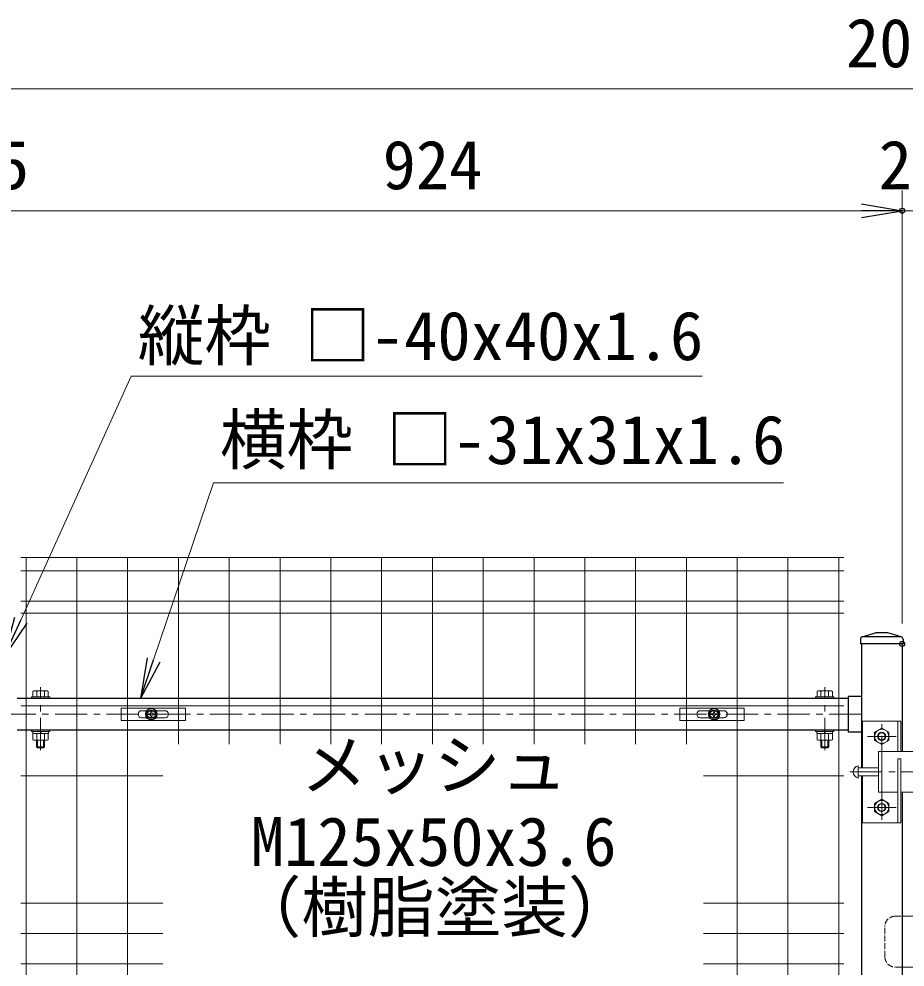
# Model space of a CAD drawing. Units: millimetres, scale not verified. Extents: x -4200 to 4200, y -2970 to 2970.
# Drawn here: x 316 to 1189, y 175 to 1108 of the extents above; entities that cross this region are included whole.
import ezdxf
from ezdxf.enums import TextEntityAlignment as Align

# ---------------------------------------------------------------- set-up
doc = ezdxf.new("R2010")
doc.units = ezdxf.units.MM
doc.header["$LTSCALE"] = 10
doc.header["$PDMODE"] = 32
doc.header["$PDSIZE"] = 5
doc.linetypes.add('DASHED', pattern=[7.5, 6, -1.5])
doc.linetypes.add('USER1', pattern=[50.8, 31.75, -6.35, 6.35, -6.35])
for name, color, linetype, lineweight in [('0-0_D-BMK', 2, 'USER1', 13), ('0-1_D-STR1', 1, 'Continuous', 25), ('0-4_D-STR-DIM', 7, 'Continuous', 13), ('0-6_Defpoints', 6, 'Continuous', 25), ('0-7_D-STR-TXT', 7, 'Continuous', 13), ('0-8_D-STR3', 3, 'Continuous', 13), ('0-D_D-STR2', 7, 'Continuous', 13)]:
    doc.layers.add(name, color=color, linetype=linetype, lineweight=lineweight)
doc.layers.add('0-5_0', color=7, linetype='Continuous')
doc.styles.add('ＭＳ ゴシック', font='')
doc.styles.get('ＭＳ ゴシック').set_extended_font_data('MS Gothic')

# ---------------------------------------------------------------- blocks, each defined once
blk = doc.blocks.new('_Open')
at = {"layer": '0-5_0'}
blk.add_line((-10, 1.667), (0, 0), dxfattribs=at)
blk.add_lwpolyline([(-10, -1.667), (0, 0), (-10, 0)], dxfattribs=at)
blk = doc.blocks.new('U8')
at = {"layer": '0-0_D-BMK'}
for p, q in [((1022.3, 6104), (1022.3, 6724.9)), ((8742.3, 6104), (8742.3, 6724.9)), ((9102.3, 6457.5), (662.3, 6457.5)), ((9302.3, 5420), (9302.3, 6360)), ((9161.1, 6240), (9443.5, 6240)), ((8990.2, 5890), (10170.7, 5890)), ((9161.1, 5540), (9443.5, 5540))]:
    blk.add_line(p, q, dxfattribs=at)
at = {"layer": '0-1_D-STR1'}
for p, q in [((9092.3, 7196), (9092.3, 7150)), ((9109.2, 7218.9), (9242.3, 7260)), ((9491.9, 7220), (9116.3, 7220)), ((9362.3, 7260), (9242.3, 7260)), ((9495.4, 7218.9), (9362.3, 7260)), ((9512.3, 7196), (9512.3, 7150)), ((9512.3, 7150), (9092.3, 7150)), ((9102.3, 7150), (9102.3, 5930)), ((9502.3, 7150), (9502.3, 6090)), ((8972.3, 6632.5), (8972.3, 6282.5)), ((9102.3, 6632.5), (8972.3, 6632.5)), ((8972.3, 6612.5), (792.3, 6612.5)), ((8972.3, 6302.5), (792.3, 6302.5)), ((9102.3, 6282.5), (8972.3, 6282.5)), ((9102.3, 5850), (9102.3, 300)), ((9502.3, 5690), (9502.3, 300))]:
    blk.add_line(p, q, dxfattribs=at)
for centre, start, end in [((9116.3, 7196), 90, 180), ((9488.3, 7196), 0, 72.84994)]:
    blk.add_arc(centre, 24, start, end, dxfattribs=at)
at = {"layer": '0-6_Defpoints'}
for centre in [(2112.3, 6457.5), (7652.3, 6457.5)]:
    blk.add_circle(centre, 40, dxfattribs=at)
at = {"layer": '0-8_D-STR3'}
for p, q in [((932.3, 6628.5), (932.3, 6612.5)), ((932.3, 6628.5), (1112.3, 6628.5)), ((947.3, 6628.5), (947.3, 6683)), ((1097.3, 6628.5), (947.3, 6628.5)), ((1078.6, 6688.5), (966.1, 6688.5)), ((984.8, 6628.5), (984.8, 6683)), ((1059.8, 6628.5), (1059.8, 6683)), ((1097.3, 6628.5), (1097.3, 6683)), ((1112.3, 6628.5), (1112.3, 6612.5)), ((8652.3, 6628.5), (8652.3, 6612.5)), ((8832.3, 6628.5), (8652.3, 6628.5)), ((8667.3, 6628.5), (8667.3, 6683)), ((8667.3, 6628.5), (8817.3, 6628.5)), ((8686, 6688.5), (8798.5, 6688.5)), ((8704.8, 6628.5), (8704.8, 6683)), ((8779.8, 6628.5), (8779.8, 6683)), ((8817.3, 6628.5), (8817.3, 6683)), ((8832.3, 6628.5), (8832.3, 6612.5)), ((932.3, 6612.5), (1112.3, 6612.5)), ((8832.3, 6612.5), (8652.3, 6612.5)), ((9112.3, 6390), (9492.3, 6390)), ((9112.3, 5930), (9112.3, 6390)), ((9462.3, 6090), (9462.3, 6390)), ((9492.3, 6090), (9492.3, 6390)), ((932.3, 6302.5), (932.3, 6286.5)), ((932.3, 6302.5), (1112.3, 6302.5)), ((932.3, 6286.5), (1112.3, 6286.5)), ((947.3, 6266.5), (947.3, 6207)), ((984.8, 6266.5), (984.8, 6207)), ((1026.1, 6266.5), (1014.5, 6286.5)), ((1033, 6266.5), (1021.4, 6286.5)), ((1059.8, 6266.5), (1059.8, 6207)), ((1097.3, 6266.5), (1097.3, 6207)), ((1112.3, 6302.5), (1112.3, 6286.5)), ((8652.3, 6302.5), (8652.3, 6286.5)), ((8832.3, 6302.5), (8652.3, 6302.5)), ((8832.3, 6286.5), (8652.3, 6286.5)), ((8667.3, 6266.5), (8667.3, 6207)), ((8704.8, 6266.5), (8704.8, 6207)), ((8731.6, 6266.5), (8743.2, 6286.5)), ((8738.5, 6266.5), (8750.1, 6286.5)), ((8779.8, 6266.5), (8779.8, 6207)), ((8817.3, 6266.5), (8817.3, 6207)), ((8832.3, 6302.5), (8832.3, 6286.5)), ((9302.3, 6320.8), (9232.3, 6280.4)), ((9232.3, 6199.6), (9232.3, 6280.4)), ((9302.3, 6320.8), (9372.3, 6280.4)), ((9372.3, 6199.6), (9372.3, 6280.4)), ((966.1, 6201.5), (1078.6, 6201.5)), ((982.3, 6138.5), (982.3, 6201.5)), ((992.3, 6128.5), (992.3, 6201.5)), ((1052.3, 6128.5), (1052.3, 6201.5)), ((1062.3, 6138.5), (1062.3, 6201.5)), ((8798.5, 6201.5), (8686, 6201.5)), ((8702.3, 6138.5), (8702.3, 6201.5)), ((8712.3, 6128.5), (8712.3, 6201.5)), ((8772.3, 6128.5), (8772.3, 6201.5)), ((8782.3, 6138.5), (8782.3, 6201.5)), ((9302.3, 6159.2), (9232.3, 6199.6)), ((9302.3, 6159.2), (9372.3, 6199.6)), ((982.3, 6138.5), (992.3, 6128.5)), ((982.3, 6138.5), (1062.3, 6138.5)), ((1052.3, 6128.5), (992.3, 6128.5)), ((1052.3, 6128.5), (1062.3, 6138.5)), ((8712.3, 6128.5), (8702.3, 6138.5)), ((8782.3, 6138.5), (8702.3, 6138.5)), ((8712.3, 6128.5), (8772.3, 6128.5)), ((8782.3, 6138.5), (8772.3, 6128.5)), ((9272.3, 6090), (9272.3, 5690)), ((9272.3, 6090), (9902.3, 6090)), ((9302.3, 6090), (9302.3, 5690)), ((9462.3, 6020), (9492.3, 6020)), ((9462.3, 6020), (9462.3, 5390)), ((9492.3, 6020), (9492.3, 5390)), ((9072.3, 5830), (9072.3, 5950)), ((9272.3, 5930), (9072.3, 5930)), ((9272.3, 5850), (9072.3, 5850)), ((9112.3, 5390), (9112.3, 5850)), ((9302.3, 5620.8), (9232.3, 5580.4)), ((9272.3, 5690), (9462.3, 5690)), ((9302.3, 5620.8), (9372.3, 5580.4)), ((9492.3, 5690), (9902.3, 5690)), ((9232.3, 5580.4), (9232.3, 5499.6)), ((9372.3, 5580.4), (9372.3, 5499.6)), ((9302.3, 5459.2), (9232.3, 5499.6)), ((9302.3, 5459.2), (9372.3, 5499.6)), ((9112.3, 5390), (9492.3, 5390))]:
    blk.add_line(p, q, dxfattribs=at)
for points in [[(1099.3, 6266.5), (945.3, 6266.5), (945.3, 6286.5)], [(1099.3, 6266.5), (1099.3, 6286.5), (945.3, 6286.5)], [(8665.3, 6266.5), (8819.3, 6266.5), (8819.3, 6286.5)], [(8665.3, 6266.5), (8665.3, 6286.5), (8819.3, 6286.5)]]:
    blk.add_lwpolyline(points, dxfattribs=at)
for centre, radius in [((9302.3, 6240), 70), ((9302.3, 6240), 40), ((9302.3, 6240), 35), ((9302.3, 5540), 70), ((9302.3, 5540), 40), ((9302.3, 5540), 35)]:
    blk.add_circle(centre, radius, dxfattribs=at)
for centre, radius, start, end in [((966.1, 6654), 34.5, 57.13278, 122.86722), ((1022.3, 6558.6), 129.9, 73.22135, 106.77865), ((1078.6, 6654), 34.5, 57.13278, 122.86722), ((8686, 6654), 34.5, 57.13278, 122.86722), ((8742.3, 6558.6), 129.9, 73.22135, 106.77865), ((8798.5, 6654), 34.5, 57.13278, 122.86722), ((966.1, 6236), 34.5, 237.13278, 302.86722), ((1022.3, 6331.4), 129.9, 253.22135, 286.77865), ((1078.6, 6236), 34.5, 237.13278, 302.86722), ((8686, 6236), 34.5, 237.13278, 302.86722), ((8742.3, 6331.4), 129.9, 253.22135, 286.77865), ((8798.5, 6236), 34.5, 237.13278, 302.86722), ((9083.3, 5890), 61, 100.38886, 259.61115)]:
    blk.add_arc(centre, radius, start, end, dxfattribs=at)
blk = doc.blocks.new('A$Cc5bff5c2')
at = {"layer": '0-8_D-STR3'}
for p, q in [((-297.7, 60), (337.3, 60)), ((-297.7, -60), (-297.7, 60)), ((-95.2, 35), (-45.6, 35)), ((-18.5, 4.2), (-31.5, 3.9)), ((-31.5, 3.9), (-31.5, -4)), ((-4, 31.5), (-4.2, 18.5)), ((-4, 31.5), (4, 31.5)), ((4, 31.5), (4.2, 18.5)), ((18.5, 4.2), (31.5, 3.9)), ((31.5, 3.9), (31.5, -4)), ((45.6, 35), (134.8, 35)), ((-95.2, -35), (-45.6, -35)), ((-18.5, -4.2), (-31.5, -4)), ((-4, -31.5), (-4.2, -18.5)), ((18.5, -4.2), (31.5, -4)), ((45.6, -35), (134.8, -35))]:
    blk.add_line(p, q, dxfattribs=at)
for points in [[(-297.7, -60), (337.3, -60), (337.3, 60)], [(-4, -31.5), (4, -31.5), (4.2, -18.5)]]:
    blk.add_lwpolyline(points, dxfattribs=at)
for radius in [57.5, 52.5]:
    blk.add_circle((0, 0), radius, dxfattribs=at)
for centre, radius, start, end in [((-95.2, 0), 35, 90, 270), ((-19.1, 19), 14.9, 270, 0), ((19.1, 19), 14.9, 180, 270), ((134.8, 0), 35, 270, 90), ((-19.1, -19), 14.9, 0, 90), ((19.1, -19), 14.9, 90, 180)]:
    blk.add_arc(centre, radius, start, end, dxfattribs=at)
blk = doc.blocks.new('A$C5ba32ecb')
at = {"layer": '0-8_D-STR3'}
for p, q in [((-337.5, 60), (297.5, 60)), ((-337.5, -60), (-337.5, 60)), ((-135, 35), (-45.6, 35)), ((-18.5, 4.2), (-31.5, 3.9)), ((-31.5, 3.9), (-31.5, -4)), ((-4, 31.5), (-4.2, 18.5)), ((-4, 31.5), (4, 31.5)), ((4, 31.5), (4.2, 18.5)), ((18.5, 4.2), (31.5, 3.9)), ((31.5, 3.9), (31.5, -4)), ((45.6, 35), (95, 35)), ((-135, -35), (-45.6, -35)), ((-18.5, -4.2), (-31.5, -4)), ((-4, -31.5), (-4.2, -18.5)), ((18.5, -4.2), (31.5, -4)), ((45.6, -35), (95, -35))]:
    blk.add_line(p, q, dxfattribs=at)
for points in [[(-337.5, -60), (297.5, -60), (297.5, 60)], [(-4, -31.5), (4, -31.5), (4.2, -18.5)]]:
    blk.add_lwpolyline(points, dxfattribs=at)
for radius in [57.5, 52.5]:
    blk.add_circle((0, 0), radius, dxfattribs=at)
for centre, radius, start, end in [((-135, 0), 35, 90, 270), ((-19.1, 19), 14.9, 270, 0), ((19.1, 19), 14.9, 180, 270), ((95, 0), 35, 270, 90), ((-19.1, -19), 14.9, 0, 90), ((19.1, -19), 14.9, 90, 180)]:
    blk.add_arc(centre, radius, start, end, dxfattribs=at)
blk = doc.blocks.new('A$C85983226')
at = {"layer": '0-0_D-BMK'}
for p, q in [((-70, 0), (554, 0)), ((-70, -300), (554, -300))]:
    blk.add_line(p, q, dxfattribs=at)
at = {"layer": '0-8_D-STR3', "linetype": 'DASHED'}
for p, q in [((-268, 100), (-200, 100)), ((-368, -300), (-368, 0)), ((-200, -400), (-268, -400))]:
    blk.add_line(p, q, dxfattribs=at)
at = {"layer": '0-8_D-STR3'}
for p, q in [((-200, 100), (0, 100)), ((0, 100), (0, -400)), ((400, 100), (400, -400)), ((432, 100), (400, 100)), ((432, 100), (432, -400)), ((-31.3, 51.8), (-16, 51.8)), ((-16, 62.5), (-16, -62.5)), ((-16, 62.5), (0, 62.5)), ((-16, 51.8), (-16, -51.8)), ((0, 62.5), (0, -62.5)), ((432, 62.5), (432, -62.5)), ((432, 62.5), (448, 62.5)), ((448, 62.5), (448, -62.5)), ((448, 8), (463.8, -1.1)), ((448, 1.1), (463.8, -8)), ((463.8, 57.5), (463.8, -57.5)), ((505.6, 57.5), (463.8, 57.5)), ((505.6, 29.1), (463.8, 29.1)), ((513.8, 43.3), (513.8, -43.3)), ((527, 30), (513.8, 30)), ((534, 23), (513.8, 23)), ((527, -30), (527, 30)), ((534, 23), (527, 30)), ((534, -23), (534, 23)), ((-31.6, -51.8), (-16, -51.8)), ((-16, -62.5), (0, -62.5)), ((432, -62.5), (448, -62.5)), ((505.6, -29.1), (463.8, -29.1)), ((505.6, -57.5), (463.8, -57.5)), ((534, -23), (513.8, -23)), ((527, -30), (513.8, -30)), ((534, -23), (527, -30)), ((-31.3, -248.2), (-16, -248.2)), ((-16, -237.5), (-16, -362.5)), ((-16, -237.5), (0, -237.5)), ((-16, -248.2), (-16, -351.8)), ((0, -237.5), (0, -362.5)), ((432, -237.5), (432, -362.5)), ((432, -237.5), (448, -237.5)), ((448, -237.5), (448, -362.5)), ((463.8, -242.5), (463.8, -357.5)), ((505.6, -242.5), (463.8, -242.5)), ((505.6, -270.9), (463.8, -270.9)), ((513.8, -256.7), (513.8, -343.3)), ((527, -270), (513.8, -270)), ((534, -277), (513.8, -277)), ((527, -330), (527, -270)), ((534, -277), (527, -270)), ((534, -323), (534, -277)), ((-31.6, -351.8), (-16, -351.8)), ((-16, -362.5), (0, -362.5)), ((432, -362.5), (448, -362.5)), ((448, -292), (463.8, -301.1)), ((448, -298.9), (463.8, -308)), ((505.6, -329.1), (463.8, -329.1)), ((505.6, -357.5), (463.8, -357.5)), ((534, -323), (513.8, -323)), ((527, -330), (513.8, -330)), ((534, -323), (527, -330)), ((-200, -400), (0, -400)), ((432, -400), (400, -400))]:
    blk.add_line(p, q, dxfattribs=at)
for points in [[(448, -61), (463.8, -61), (463.8, 61), (448, 61)], [(448, -361), (463.8, -361), (463.8, -239), (448, -239)]]:
    blk.add_lwpolyline(points, close=True, dxfattribs=at)
at = {"layer": '0-8_D-STR3', "linetype": 'DASHED'}
for centre, start, end in [((-268, 0), 90, 180), ((-268, -300), 180, 270)]:
    blk.add_arc(centre, 100, start, end, dxfattribs=at)
at = {"layer": '0-8_D-STR3'}
for centre, radius, start, end in [((85, -0.7), 140, 163.92714, 195.41383), ((-31.3, 32.8), 19, 90, 163.92714), ((497.4, 43.3), 16.4, 300, 60), ((458, 0), 55.8, 328.543, 31.457), ((-31.6, -32.8), 19, 195.41383, 270), ((497.4, -43.3), 16.4, 300, 60), ((85, -300.7), 140, 163.92714, 195.41383), ((-31.3, -267.2), 19, 90, 163.92714), ((497.4, -256.7), 16.4, 300, 60), ((458, -300), 55.8, 328.543, 31.457), ((-31.6, -332.8), 19, 195.41383, 270), ((497.4, -343.3), 16.4, 300, 60)]:
    blk.add_arc(centre, radius, start, end, dxfattribs=at)

msp = doc.modelspace()

# ---------------------------------------------------------------- linework, layer by layer
at = {"layer": '0-4_D-STR-DIM'}
for p, q in [((235.73, 1038.93), (2155.73, 1038.93)), ((1185.74, 512.69), (1185.74, 938.93)), ((1185.74, 512.69), (1185.74, 938.93)), ((1145.74, 918.93), (301.74, 918.93)), ((301.74, 918.93), (341.74, 918.93)), ((1145.74, 918.93), (1105.74, 918.93)), ((1205.74, 918.93), (1185.74, 918.93))]:
    msp.add_line(p, q, dxfattribs=at)
at = {"layer": '0-6_Defpoints'}
for p in [(1185.74, 918.93), (1185.74, 492.69)]:
    msp.add_point(p, dxfattribs=at)
at = {"layer": '0-7_D-STR-TXT'}
for points in [[(989.09, 756.16), (426.91, 756.16), (318.22, 515.92)], [(1068.94, 651.16), (507.84, 651.16), (448.93, 476.83)]]:
    msp.add_lwpolyline(points, dxfattribs=at)
at = {"layer": '0-D_D-STR2'}
for p, q in [((1128.48, 577.68), (318.48, 577.68)), ((323.48, 577.68), (323.48, -192.32)), ((373.48, 577.68), (373.48, -192.32)), ((423.48, 577.68), (423.48, -192.32)), ((473.48, 577.68), (473.48, 394.05)), ((523.48, 577.68), (523.48, 394.05)), ((573.48, 577.68), (573.48, 394.05)), ((623.48, 577.68), (623.48, 394.05)), ((673.48, 577.68), (673.48, 394.05)), ((723.48, 577.68), (723.48, 394.05)), ((773.48, 577.68), (773.48, 394.05)), ((823.48, 577.68), (823.48, 394.05)), ((873.48, 577.68), (873.48, 394.05)), ((923.48, 577.68), (923.48, 394.05)), ((973.48, 577.68), (973.48, 394.05)), ((1023.48, 577.68), (1023.48, -192.32)), ((1073.48, 577.68), (1073.48, -192.32)), ((1123.48, 577.68), (1123.48, -192.32)), ((1128.48, 564.58), (318.48, 564.58)), ((1128.48, 534.78), (318.48, 534.78)), ((1128.48, 522.93), (318.48, 522.93)), ((1128.48, 431.68), (318.48, 431.68)), ((458.08, 362.68), (318.48, 362.68)), ((1128.48, 362.68), (990.18, 362.68)), ((458.08, 237.68), (318.48, 237.68)), ((1128.48, 237.68), (990.18, 237.68)), ((458.08, 207.68), (318.48, 207.68)), ((1128.48, 207.68), (990.18, 207.68)), ((458.08, 177.68), (318.48, 177.68)), ((1128.48, 177.68), (990.18, 177.68))]:
    msp.add_line(p, q, dxfattribs=at)

# ---------------------------------------------------------------- block references
at = {"layer": '0-4_D-STR-DIM'}
for name, p, xscale, yscale in [('_Open', (1185.74, 918.93), 4, 4), ('_Open', (1185.74, 918.93), 4, 4), ('A$Cc5bff5c2', (446.76, 423.44), 0.1, 0.1), ('A$C5ba32ecb', (1000.74, 423.44), 0.1, 0.1), ('A$C85983226', (1205.74, 214.68), 0.1, 0.1)]:
    msp.add_blockref(name, p, dxfattribs=dict(at, xscale=xscale, yscale=yscale))
at = {"layer": '0-5_0', "xscale": 0.1, "yscale": 0.1}
msp.add_blockref('U8', (235.51, -222.32), dxfattribs=at)
at = {"layer": '0-7_D-STR-TXT', "xscale": 4, "yscale": 4}
for p, rotation in [((301.74, 479.48), 245.65729), ((436.12, 438.94), 251.32741)]:
    msp.add_blockref('_Open', p, dxfattribs=dict(at, rotation=rotation))

# ---------------------------------------------------------------- texts
at = {"layer": '0-4_D-STR-DIM', "style": 'ＭＳ ゴシック'}
for s, p in [('2000', (1130.48, 1045.67)), ('35.75', (163.02, 925.67)), ('924', (674.49, 925.67)), ('20', (1162.76, 925.67))]:
    msp.add_text(s, height=48.09, dxfattribs=at).set_placement(p, align=Align.BOTTOM_LEFT)
at = {"layer": '0-7_D-STR-TXT', "style": 'ＭＳ ゴシック'}
for s, p in [('縦枠 □-40x40x1.6 ', (433.44, 757.47)), ('横枠 □-31x31x1.6 ', (514.26, 655.17)), ('メッシュ', (593.79, 335.06)), ('（樹脂塗装）', (528.81, 195.06))]:
    msp.add_text(s, height=48.09, dxfattribs=at).set_placement(p, align=Align.BOTTOM_LEFT)
at = {"layer": '0-D_D-STR2', "style": 'ＭＳ ゴシック'}
msp.add_text('M125x50x3.6', height=48.09, dxfattribs=at).set_placement((544.8, 259.79), align=Align.BOTTOM_LEFT)

doc.saveas('drawing.dxf')
